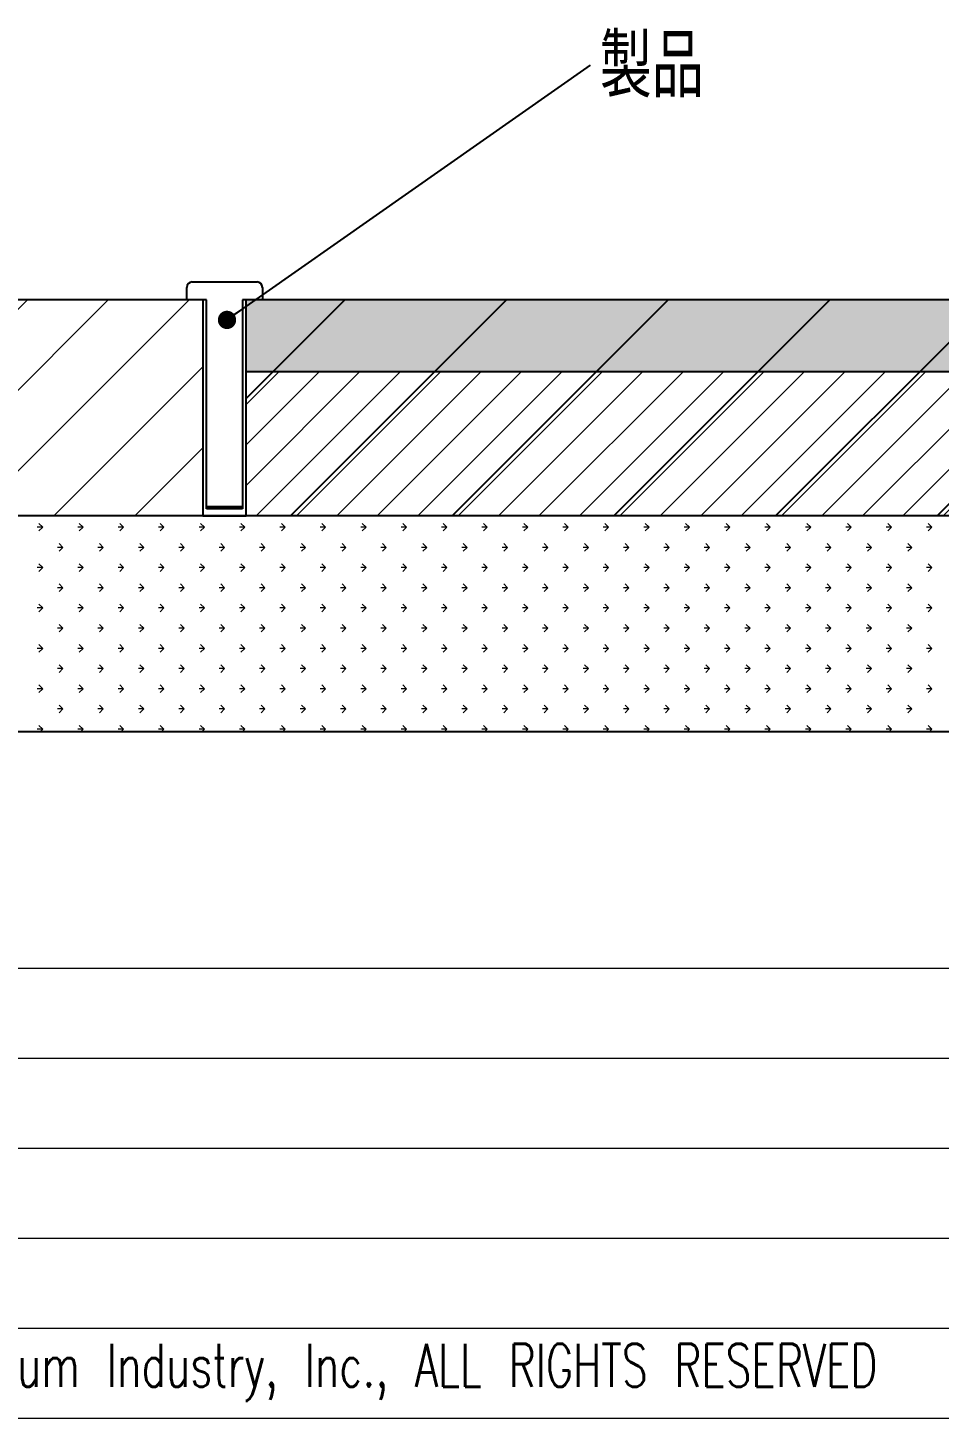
# Model space of a CAD drawing. Header units: millimetres. Extents: x 10 to 410, y 8 to 289.
# Drawn here: x 124.4 to 175, y 8 to 85.3 of the extents above; entities that cross this region are included whole.
import ezdxf

# ---------------------------------------------------------------- set-up
doc = ezdxf.new("R2010")
doc.units = ezdxf.units.MM
doc.layers.add('SLD-0', color=179, linetype='Continuous')
doc.layers.add('レイヤー_1', color=179, linetype='Continuous')
doc.styles.add('SLDTEXTSTYLE0', font='TXT', dxfattribs={"width": 0.75, "bigfont": 'bigfont'})
doc.styles.add('SLDTEXTSTYLE1', font='TXT', dxfattribs={"width": 0.7, "bigfont": 'bigfont'})
doc.styles.get("Standard").update_dxf_attribs({"font": 'txt', "bigfont": 'bigfont'})
doc.dimstyles.new('SLDDIMSTYLE7', dxfattribs={"dimtxt": 0.18, "dimasz": 1.016, "dimexe": 0, "dimexo": 0.0625, "dimgap": 0, "dimtad": 0, "dimtih": 1, "dimtoh": 1, "dimdec": 0, "dimrnd": 1e-09, "dimzin": 0, "dimdsep": 46, "dimtxsty": 'Standard', "dimblk1": 'DOT', "dimblk2": 'DOT', "dimsah": 1, "dimcen": 0.09, "dimadec": 0, "dimazin": 0, "dimtfac": 1.016, "dimtdec": 0, "dimtofl": 0, "dimtmove": 0, "dimatfit": 3, "dimldrblk": 'DOT', "dimfxl": 1, "dimfrac": 2, "dimtolj": 1, "dimtzin": 0, "dimarcsym": 0})

# ---------------------------------------------------------------- blocks, each defined once
blk = doc.blocks.new('SW_HATCH_3')
at = {"color": 0, "linetype": 'Continuous', "lineweight": 18}
for p, q in [((0, 0), (-0.447, -0.447)), ((4.49, 0), (-0.447, -4.937)), ((8.98, 0), (-0.447, -9.427)), ((22.451, 0), (10.451, -12)), ((26.941, 0), (14.941, -12)), ((17.961, 0), (15.379, -2.581)), ((31.431, 0), (19.431, -12)), ((35.921, 0), (23.921, -12)), ((40.411, 0), (28.411, -12)), ((44.901, 0), (32.901, -12)), ((49.391, 0), (37.391, -12)), ((53.882, 0), (41.882, -12)), ((58.372, 0), (46.372, -12)), ((62.862, 0), (50.862, -12)), ((67.352, 0), (55.352, -12)), ((71.842, 0), (59.842, -12)), ((76.332, 0), (64.332, -12)), ((80.822, 0), (68.822, -12)), ((85.312, 0), (73.312, -12)), ((89.803, 0), (77.803, -12)), ((94.293, 0), (82.293, -12)), ((98.783, 0), (86.783, -12)), ((12.94, -0.53), (1.47, -12)), ((14.652, -3.308), (5.961, -12)), ((99.553, -3.72), (91.273, -12)), ((99.553, -8.21), (95.763, -12))]:
    blk.add_line(p, q, dxfattribs=at)
blk = doc.blocks.new('SW_HATCH_4')
at = {"color": 0, "linetype": 'Continuous', "lineweight": 18}
for p, q in [((89.803, 11.225), (89.505, 11.225)), ((89.803, 11.225), (89.592, 11.436)), ((89.803, 11.225), (89.592, 11.015)), ((92.048, 11.225), (91.75, 11.225)), ((92.048, 11.225), (91.837, 11.436)), ((92.048, 11.225), (91.837, 11.015)), ((94.293, 11.225), (93.995, 11.225)), ((94.293, 11.225), (94.082, 11.436)), ((94.293, 11.225), (94.082, 11.015)), ((96.538, 11.225), (96.24, 11.225)), ((96.538, 11.225), (96.327, 11.436)), ((96.538, 11.225), (96.327, 11.015)), ((98.783, 11.225), (98.485, 11.225)), ((98.783, 11.225), (98.572, 11.436)), ((98.783, 11.225), (98.572, 11.015)), ((101.028, 11.225), (100.73, 11.225)), ((101.028, 11.225), (100.817, 11.436)), ((101.028, 11.225), (100.817, 11.015)), ((103.273, 11.225), (102.975, 11.225)), ((103.273, 11.225), (103.062, 11.436)), ((103.273, 11.225), (103.062, 11.015)), ((105.518, 11.225), (105.22, 11.225)), ((105.518, 11.225), (105.308, 11.436)), ((105.518, 11.225), (105.308, 11.015)), ((107.763, 11.225), (107.465, 11.225)), ((107.763, 11.225), (107.553, 11.436)), ((107.763, 11.225), (107.553, 11.015)), ((110.008, 11.225), (109.71, 11.225)), ((110.008, 11.225), (109.798, 11.436)), ((110.008, 11.225), (109.798, 11.015)), ((112.253, 11.225), (111.956, 11.225)), ((112.253, 11.225), (112.043, 11.436)), ((112.253, 11.225), (112.043, 11.015)), ((114.498, 11.225), (114.201, 11.225)), ((114.498, 11.225), (114.288, 11.436)), ((114.498, 11.225), (114.288, 11.015)), ((116.743, 11.225), (116.446, 11.225)), ((116.743, 11.225), (116.533, 11.436)), ((116.743, 11.225), (116.533, 11.015)), ((118.988, 11.225), (118.691, 11.225)), ((118.988, 11.225), (118.778, 11.436)), ((118.988, 11.225), (118.778, 11.015)), ((121.233, 11.225), (120.936, 11.225)), ((121.233, 11.225), (121.023, 11.436)), ((121.233, 11.225), (121.023, 11.015)), ((123.479, 11.225), (123.181, 11.225)), ((123.479, 11.225), (123.268, 11.436)), ((123.479, 11.225), (123.268, 11.015)), ((125.724, 11.225), (125.426, 11.225)), ((125.724, 11.225), (125.513, 11.436)), ((125.724, 11.225), (125.513, 11.015)), ((127.969, 11.225), (127.671, 11.225)), ((127.969, 11.225), (127.758, 11.436)), ((127.969, 11.225), (127.758, 11.015)), ((130.214, 11.225), (129.916, 11.225)), ((130.214, 11.225), (130.003, 11.436)), ((130.214, 11.225), (130.003, 11.015)), ((132.459, 11.225), (132.161, 11.225)), ((132.459, 11.225), (132.248, 11.436)), ((132.459, 11.225), (132.248, 11.015)), ((134.704, 11.225), (134.406, 11.225)), ((134.704, 11.225), (134.493, 11.436)), ((134.704, 11.225), (134.493, 11.015)), ((136.949, 11.225), (136.651, 11.225)), ((136.949, 11.225), (136.738, 11.436)), ((136.949, 11.225), (136.738, 11.015)), ((139.194, 11.225), (138.896, 11.225)), ((139.194, 11.225), (138.983, 11.436)), ((139.194, 11.225), (138.983, 11.015)), ((90.925, 10.103), (90.627, 10.103)), ((90.925, 10.103), (90.715, 10.313)), ((90.925, 10.103), (90.715, 9.892)), ((93.17, 10.103), (92.873, 10.103)), ((93.17, 10.103), (92.96, 10.313)), ((93.17, 10.103), (92.96, 9.892)), ((95.415, 10.103), (95.118, 10.103)), ((95.415, 10.103), (95.205, 10.313)), ((95.415, 10.103), (95.205, 9.892)), ((97.66, 10.103), (97.363, 10.103)), ((97.66, 10.103), (97.45, 10.313)), ((97.66, 10.103), (97.45, 9.892)), ((99.905, 10.103), (99.608, 10.103)), ((99.905, 10.103), (99.695, 10.313)), ((99.905, 10.103), (99.695, 9.892)), ((102.15, 10.103), (101.853, 10.103)), ((102.15, 10.103), (101.94, 10.313)), ((102.15, 10.103), (101.94, 9.892)), ((104.395, 10.103), (104.098, 10.103)), ((104.395, 10.103), (104.185, 10.313)), ((104.395, 10.103), (104.185, 9.892)), ((106.641, 10.103), (106.343, 10.103)), ((106.641, 10.103), (106.43, 10.313)), ((106.641, 10.103), (106.43, 9.892)), ((108.886, 10.103), (108.588, 10.103)), ((108.886, 10.103), (108.675, 10.313)), ((108.886, 10.103), (108.675, 9.892)), ((111.131, 10.103), (110.833, 10.103)), ((111.131, 10.103), (110.92, 10.313)), ((111.131, 10.103), (110.92, 9.892)), ((113.376, 10.103), (113.078, 10.103)), ((113.376, 10.103), (113.165, 10.313)), ((113.376, 10.103), (113.165, 9.892)), ((115.621, 10.103), (115.323, 10.103)), ((115.621, 10.103), (115.41, 10.313)), ((115.621, 10.103), (115.41, 9.892)), ((117.866, 10.103), (117.568, 10.103)), ((117.866, 10.103), (117.655, 10.313)), ((117.866, 10.103), (117.655, 9.892)), ((120.111, 10.103), (119.813, 10.103)), ((120.111, 10.103), (119.9, 10.313)), ((120.111, 10.103), (119.9, 9.892)), ((122.356, 10.103), (122.058, 10.103)), ((122.356, 10.103), (122.146, 10.313)), ((122.356, 10.103), (122.146, 9.892)), ((124.601, 10.103), (124.303, 10.103)), ((124.601, 10.103), (124.391, 10.313)), ((124.601, 10.103), (124.391, 9.892)), ((126.846, 10.103), (126.548, 10.103)), ((126.846, 10.103), (126.636, 10.313)), ((126.846, 10.103), (126.636, 9.892)), ((129.091, 10.103), (128.794, 10.103)), ((129.091, 10.103), (128.881, 10.313)), ((129.091, 10.103), (128.881, 9.892)), ((131.336, 10.103), (131.039, 10.103)), ((131.336, 10.103), (131.126, 10.313)), ((131.336, 10.103), (131.126, 9.892)), ((133.581, 10.103), (133.284, 10.103)), ((133.581, 10.103), (133.371, 10.313)), ((133.581, 10.103), (133.371, 9.892)), ((135.826, 10.103), (135.529, 10.103)), ((135.826, 10.103), (135.616, 10.313)), ((135.826, 10.103), (135.616, 9.892)), ((138.071, 10.103), (137.774, 10.103)), ((138.071, 10.103), (137.861, 10.313)), ((138.071, 10.103), (137.861, 9.892)), ((89.803, 8.98), (89.505, 8.98)), ((89.803, 8.98), (89.592, 9.191)), ((89.803, 8.98), (89.592, 8.77)), ((92.048, 8.98), (91.75, 8.98)), ((92.048, 8.98), (91.837, 9.191)), ((92.048, 8.98), (91.837, 8.77)), ((94.293, 8.98), (93.995, 8.98)), ((94.293, 8.98), (94.082, 9.191)), ((94.293, 8.98), (94.082, 8.77)), ((96.538, 8.98), (96.24, 8.98)), ((96.538, 8.98), (96.327, 9.191)), ((96.538, 8.98), (96.327, 8.77)), ((98.783, 8.98), (98.485, 8.98)), ((98.783, 8.98), (98.572, 9.191)), ((98.783, 8.98), (98.572, 8.77)), ((101.028, 8.98), (100.73, 8.98)), ((101.028, 8.98), (100.817, 9.191)), ((101.028, 8.98), (100.817, 8.77)), ((103.273, 8.98), (102.975, 8.98)), ((103.273, 8.98), (103.062, 9.191)), ((103.273, 8.98), (103.062, 8.77)), ((105.518, 8.98), (105.22, 8.98)), ((105.518, 8.98), (105.308, 9.191)), ((105.518, 8.98), (105.308, 8.77)), ((107.763, 8.98), (107.465, 8.98)), ((107.763, 8.98), (107.553, 9.191)), ((107.763, 8.98), (107.553, 8.77)), ((110.008, 8.98), (109.71, 8.98)), ((110.008, 8.98), (109.798, 9.191)), ((110.008, 8.98), (109.798, 8.77)), ((112.253, 8.98), (111.956, 8.98)), ((112.253, 8.98), (112.043, 9.191)), ((112.253, 8.98), (112.043, 8.77)), ((114.498, 8.98), (114.201, 8.98)), ((114.498, 8.98), (114.288, 9.191)), ((114.498, 8.98), (114.288, 8.77)), ((116.743, 8.98), (116.446, 8.98)), ((116.743, 8.98), (116.533, 9.191)), ((116.743, 8.98), (116.533, 8.77)), ((118.988, 8.98), (118.691, 8.98)), ((118.988, 8.98), (118.778, 9.191)), ((118.988, 8.98), (118.778, 8.77)), ((121.233, 8.98), (120.936, 8.98)), ((121.233, 8.98), (121.023, 9.191)), ((121.233, 8.98), (121.023, 8.77)), ((123.479, 8.98), (123.181, 8.98)), ((123.479, 8.98), (123.268, 9.191)), ((123.479, 8.98), (123.268, 8.77)), ((125.724, 8.98), (125.426, 8.98)), ((125.724, 8.98), (125.513, 9.191)), ((125.724, 8.98), (125.513, 8.77)), ((127.969, 8.98), (127.671, 8.98)), ((127.969, 8.98), (127.758, 9.191)), ((127.969, 8.98), (127.758, 8.77)), ((130.214, 8.98), (129.916, 8.98)), ((130.214, 8.98), (130.003, 9.191)), ((130.214, 8.98), (130.003, 8.77)), ((132.459, 8.98), (132.161, 8.98)), ((132.459, 8.98), (132.248, 9.191)), ((132.459, 8.98), (132.248, 8.77)), ((134.704, 8.98), (134.406, 8.98)), ((134.704, 8.98), (134.493, 9.191)), ((134.704, 8.98), (134.493, 8.77)), ((136.949, 8.98), (136.651, 8.98)), ((136.949, 8.98), (136.738, 9.191)), ((136.949, 8.98), (136.738, 8.77)), ((139.194, 8.98), (138.896, 8.98)), ((139.194, 8.98), (138.983, 9.191)), ((139.194, 8.98), (138.983, 8.77)), ((90.925, 7.858), (90.627, 7.858)), ((90.925, 7.858), (90.715, 8.068)), ((90.925, 7.858), (90.715, 7.647)), ((93.17, 7.858), (92.873, 7.858)), ((93.17, 7.858), (92.96, 8.068)), ((93.17, 7.858), (92.96, 7.647)), ((95.415, 7.858), (95.118, 7.858)), ((95.415, 7.858), (95.205, 8.068)), ((95.415, 7.858), (95.205, 7.647)), ((97.66, 7.858), (97.363, 7.858)), ((97.66, 7.858), (97.45, 8.068)), ((97.66, 7.858), (97.45, 7.647)), ((99.905, 7.858), (99.608, 7.858)), ((99.905, 7.858), (99.695, 8.068)), ((99.905, 7.858), (99.695, 7.647)), ((102.15, 7.858), (101.853, 7.858)), ((102.15, 7.858), (101.94, 8.068)), ((102.15, 7.858), (101.94, 7.647)), ((104.395, 7.858), (104.098, 7.858)), ((104.395, 7.858), (104.185, 8.068)), ((104.395, 7.858), (104.185, 7.647)), ((106.641, 7.858), (106.343, 7.858)), ((106.641, 7.858), (106.43, 8.068)), ((106.641, 7.858), (106.43, 7.647)), ((108.886, 7.858), (108.588, 7.858)), ((108.886, 7.858), (108.675, 8.068)), ((108.886, 7.858), (108.675, 7.647)), ((111.131, 7.858), (110.833, 7.858)), ((111.131, 7.858), (110.92, 8.068)), ((111.131, 7.858), (110.92, 7.647)), ((113.376, 7.858), (113.078, 7.858)), ((113.376, 7.858), (113.165, 8.068)), ((113.376, 7.858), (113.165, 7.647)), ((115.621, 7.858), (115.323, 7.858)), ((115.621, 7.858), (115.41, 8.068)), ((115.621, 7.858), (115.41, 7.647)), ((117.866, 7.858), (117.568, 7.858)), ((117.866, 7.858), (117.655, 8.068)), ((117.866, 7.858), (117.655, 7.647)), ((120.111, 7.858), (119.813, 7.858)), ((120.111, 7.858), (119.9, 8.068)), ((120.111, 7.858), (119.9, 7.647)), ((122.356, 7.858), (122.058, 7.858)), ((122.356, 7.858), (122.146, 8.068)), ((122.356, 7.858), (122.146, 7.647)), ((124.601, 7.858), (124.303, 7.858)), ((124.601, 7.858), (124.391, 8.068)), ((124.601, 7.858), (124.391, 7.647)), ((126.846, 7.858), (126.548, 7.858)), ((126.846, 7.858), (126.636, 8.068)), ((126.846, 7.858), (126.636, 7.647)), ((129.091, 7.858), (128.794, 7.858)), ((129.091, 7.858), (128.881, 8.068)), ((129.091, 7.858), (128.881, 7.647)), ((131.336, 7.858), (131.039, 7.858)), ((131.336, 7.858), (131.126, 8.068)), ((131.336, 7.858), (131.126, 7.647)), ((133.581, 7.858), (133.284, 7.858)), ((133.581, 7.858), (133.371, 8.068)), ((133.581, 7.858), (133.371, 7.647)), ((135.826, 7.858), (135.529, 7.858)), ((135.826, 7.858), (135.616, 8.068)), ((135.826, 7.858), (135.616, 7.647)), ((138.071, 7.858), (137.774, 7.858)), ((138.071, 7.858), (137.861, 8.068)), ((138.071, 7.858), (137.861, 7.647)), ((89.803, 6.735), (89.505, 6.735)), ((89.803, 6.735), (89.592, 6.946)), ((89.803, 6.735), (89.592, 6.525)), ((92.048, 6.735), (91.75, 6.735)), ((92.048, 6.735), (91.837, 6.946)), ((92.048, 6.735), (91.837, 6.525)), ((94.293, 6.735), (93.995, 6.735)), ((94.293, 6.735), (94.082, 6.946)), ((94.293, 6.735), (94.082, 6.525)), ((96.538, 6.735), (96.24, 6.735)), ((96.538, 6.735), (96.327, 6.946)), ((96.538, 6.735), (96.327, 6.525)), ((98.783, 6.735), (98.485, 6.735)), ((98.783, 6.735), (98.572, 6.946)), ((98.783, 6.735), (98.572, 6.525)), ((101.028, 6.735), (100.73, 6.735)), ((101.028, 6.735), (100.817, 6.946)), ((101.028, 6.735), (100.817, 6.525)), ((103.273, 6.735), (102.975, 6.735)), ((103.273, 6.735), (103.062, 6.946)), ((103.273, 6.735), (103.062, 6.525)), ((105.518, 6.735), (105.22, 6.735)), ((105.518, 6.735), (105.308, 6.946)), ((105.518, 6.735), (105.308, 6.525)), ((107.763, 6.735), (107.465, 6.735)), ((107.763, 6.735), (107.553, 6.946)), ((107.763, 6.735), (107.553, 6.525)), ((110.008, 6.735), (109.71, 6.735)), ((110.008, 6.735), (109.798, 6.946)), ((110.008, 6.735), (109.798, 6.525)), ((112.253, 6.735), (111.956, 6.735)), ((112.253, 6.735), (112.043, 6.946)), ((112.253, 6.735), (112.043, 6.525)), ((114.498, 6.735), (114.201, 6.735)), ((114.498, 6.735), (114.288, 6.946)), ((114.498, 6.735), (114.288, 6.525)), ((116.743, 6.735), (116.446, 6.735)), ((116.743, 6.735), (116.533, 6.946)), ((116.743, 6.735), (116.533, 6.525)), ((118.988, 6.735), (118.691, 6.735)), ((118.988, 6.735), (118.778, 6.946)), ((118.988, 6.735), (118.778, 6.525)), ((121.233, 6.735), (120.936, 6.735)), ((121.233, 6.735), (121.023, 6.946)), ((121.233, 6.735), (121.023, 6.525)), ((123.479, 6.735), (123.181, 6.735)), ((123.479, 6.735), (123.268, 6.946)), ((123.479, 6.735), (123.268, 6.525)), ((125.724, 6.735), (125.426, 6.735)), ((125.724, 6.735), (125.513, 6.946)), ((125.724, 6.735), (125.513, 6.525)), ((127.969, 6.735), (127.671, 6.735)), ((127.969, 6.735), (127.758, 6.946)), ((127.969, 6.735), (127.758, 6.525)), ((130.214, 6.735), (129.916, 6.735)), ((130.214, 6.735), (130.003, 6.946)), ((130.214, 6.735), (130.003, 6.525)), ((132.459, 6.735), (132.161, 6.735)), ((132.459, 6.735), (132.248, 6.946)), ((132.459, 6.735), (132.248, 6.525)), ((134.704, 6.735), (134.406, 6.735)), ((134.704, 6.735), (134.493, 6.946)), ((134.704, 6.735), (134.493, 6.525)), ((136.949, 6.735), (136.651, 6.735)), ((136.949, 6.735), (136.738, 6.946)), ((136.949, 6.735), (136.738, 6.525)), ((139.194, 6.735), (138.896, 6.735)), ((139.194, 6.735), (138.983, 6.946)), ((139.194, 6.735), (138.983, 6.525)), ((90.925, 5.613), (90.627, 5.613)), ((90.925, 5.613), (90.715, 5.823)), ((90.925, 5.613), (90.715, 5.402)), ((93.17, 5.613), (92.873, 5.613)), ((93.17, 5.613), (92.96, 5.823)), ((93.17, 5.613), (92.96, 5.402)), ((95.415, 5.613), (95.118, 5.613)), ((95.415, 5.613), (95.205, 5.823)), ((95.415, 5.613), (95.205, 5.402)), ((97.66, 5.613), (97.363, 5.613)), ((97.66, 5.613), (97.45, 5.823)), ((97.66, 5.613), (97.45, 5.402)), ((99.905, 5.613), (99.608, 5.613)), ((99.905, 5.613), (99.695, 5.823)), ((99.905, 5.613), (99.695, 5.402)), ((102.15, 5.613), (101.853, 5.613)), ((102.15, 5.613), (101.94, 5.823)), ((102.15, 5.613), (101.94, 5.402)), ((104.395, 5.613), (104.098, 5.613)), ((104.395, 5.613), (104.185, 5.823)), ((104.395, 5.613), (104.185, 5.402)), ((106.641, 5.613), (106.343, 5.613)), ((106.641, 5.613), (106.43, 5.823)), ((106.641, 5.613), (106.43, 5.402)), ((108.886, 5.613), (108.588, 5.613)), ((108.886, 5.613), (108.675, 5.823)), ((108.886, 5.613), (108.675, 5.402)), ((111.131, 5.613), (110.833, 5.613)), ((111.131, 5.613), (110.92, 5.823)), ((111.131, 5.613), (110.92, 5.402)), ((113.376, 5.613), (113.078, 5.613)), ((113.376, 5.613), (113.165, 5.823)), ((113.376, 5.613), (113.165, 5.402)), ((115.621, 5.613), (115.323, 5.613)), ((115.621, 5.613), (115.41, 5.823)), ((115.621, 5.613), (115.41, 5.402)), ((117.866, 5.613), (117.568, 5.613)), ((117.866, 5.613), (117.655, 5.823)), ((117.866, 5.613), (117.655, 5.402)), ((120.111, 5.613), (119.813, 5.613)), ((120.111, 5.613), (119.9, 5.823)), ((120.111, 5.613), (119.9, 5.402)), ((122.356, 5.613), (122.058, 5.613)), ((122.356, 5.613), (122.146, 5.823)), ((122.356, 5.613), (122.146, 5.402)), ((124.601, 5.613), (124.303, 5.613)), ((124.601, 5.613), (124.391, 5.823)), ((124.601, 5.613), (124.391, 5.402)), ((126.846, 5.613), (126.548, 5.613)), ((126.846, 5.613), (126.636, 5.823)), ((126.846, 5.613), (126.636, 5.402)), ((129.091, 5.613), (128.794, 5.613)), ((129.091, 5.613), (128.881, 5.823)), ((129.091, 5.613), (128.881, 5.402)), ((131.336, 5.613), (131.039, 5.613)), ((131.336, 5.613), (131.126, 5.823)), ((131.336, 5.613), (131.126, 5.402)), ((133.581, 5.613), (133.284, 5.613)), ((133.581, 5.613), (133.371, 5.823)), ((133.581, 5.613), (133.371, 5.402)), ((135.826, 5.613), (135.529, 5.613)), ((135.826, 5.613), (135.616, 5.823)), ((135.826, 5.613), (135.616, 5.402)), ((138.071, 5.613), (137.774, 5.613)), ((138.071, 5.613), (137.861, 5.823)), ((138.071, 5.613), (137.861, 5.402)), ((89.803, 4.49), (89.592, 4.701)), ((92.048, 4.49), (91.837, 4.701)), ((94.293, 4.49), (94.082, 4.701)), ((96.538, 4.49), (96.327, 4.701)), ((98.783, 4.49), (98.572, 4.701)), ((101.028, 4.49), (100.817, 4.701)), ((103.273, 4.49), (103.062, 4.701)), ((105.518, 4.49), (105.308, 4.701)), ((107.763, 4.49), (107.553, 4.701)), ((110.008, 4.49), (109.798, 4.701)), ((112.253, 4.49), (112.043, 4.701)), ((114.498, 4.49), (114.288, 4.701)), ((116.743, 4.49), (116.533, 4.701)), ((118.988, 4.49), (118.778, 4.701)), ((121.233, 4.49), (121.023, 4.701)), ((123.479, 4.49), (123.268, 4.701)), ((125.724, 4.49), (125.513, 4.701)), ((127.969, 4.49), (127.758, 4.701)), ((130.214, 4.49), (130.003, 4.701)), ((132.459, 4.49), (132.248, 4.701)), ((134.704, 4.49), (134.493, 4.701)), ((136.949, 4.49), (136.738, 4.701)), ((139.194, 4.49), (138.983, 4.701)), ((89.803, 4.49), (89.505, 4.49)), ((89.803, 4.49), (89.592, 4.28)), ((92.048, 4.49), (91.75, 4.49)), ((92.048, 4.49), (91.837, 4.28)), ((94.293, 4.49), (93.995, 4.49)), ((94.293, 4.49), (94.082, 4.28)), ((96.538, 4.49), (96.24, 4.49)), ((96.538, 4.49), (96.327, 4.28)), ((98.783, 4.49), (98.485, 4.49)), ((98.783, 4.49), (98.572, 4.28)), ((101.028, 4.49), (100.73, 4.49)), ((101.028, 4.49), (100.817, 4.28)), ((103.273, 4.49), (102.975, 4.49)), ((103.273, 4.49), (103.062, 4.28)), ((105.518, 4.49), (105.22, 4.49)), ((105.518, 4.49), (105.308, 4.28)), ((107.763, 4.49), (107.465, 4.49)), ((107.763, 4.49), (107.553, 4.28)), ((110.008, 4.49), (109.71, 4.49)), ((110.008, 4.49), (109.798, 4.28)), ((112.253, 4.49), (111.956, 4.49)), ((112.253, 4.49), (112.043, 4.28)), ((114.498, 4.49), (114.201, 4.49)), ((114.498, 4.49), (114.288, 4.28)), ((116.743, 4.49), (116.446, 4.49)), ((116.743, 4.49), (116.533, 4.28)), ((118.988, 4.49), (118.691, 4.49)), ((118.988, 4.49), (118.778, 4.28)), ((121.233, 4.49), (120.936, 4.49)), ((121.233, 4.49), (121.023, 4.28)), ((123.479, 4.49), (123.181, 4.49)), ((123.479, 4.49), (123.268, 4.28)), ((125.724, 4.49), (125.426, 4.49)), ((125.724, 4.49), (125.513, 4.28)), ((127.969, 4.49), (127.671, 4.49)), ((127.969, 4.49), (127.758, 4.28)), ((130.214, 4.49), (129.916, 4.49)), ((130.214, 4.49), (130.003, 4.28)), ((132.459, 4.49), (132.161, 4.49)), ((132.459, 4.49), (132.248, 4.28)), ((134.704, 4.49), (134.406, 4.49)), ((134.704, 4.49), (134.493, 4.28)), ((136.949, 4.49), (136.651, 4.49)), ((136.949, 4.49), (136.738, 4.28)), ((139.194, 4.49), (138.896, 4.49)), ((139.194, 4.49), (138.983, 4.28)), ((90.925, 3.368), (90.627, 3.368)), ((90.925, 3.368), (90.715, 3.578)), ((90.925, 3.368), (90.715, 3.157)), ((93.17, 3.368), (92.873, 3.368)), ((93.17, 3.368), (92.96, 3.578)), ((93.17, 3.368), (92.96, 3.157)), ((95.415, 3.368), (95.118, 3.368)), ((95.415, 3.368), (95.205, 3.578)), ((95.415, 3.368), (95.205, 3.157)), ((97.66, 3.368), (97.363, 3.368)), ((97.66, 3.368), (97.45, 3.578)), ((97.66, 3.368), (97.45, 3.157)), ((99.905, 3.368), (99.608, 3.368)), ((99.905, 3.368), (99.695, 3.578)), ((99.905, 3.368), (99.695, 3.157)), ((102.15, 3.368), (101.853, 3.368)), ((102.15, 3.368), (101.94, 3.578)), ((102.15, 3.368), (101.94, 3.157)), ((104.395, 3.368), (104.098, 3.368)), ((104.395, 3.368), (104.185, 3.578)), ((104.395, 3.368), (104.185, 3.157)), ((106.641, 3.368), (106.343, 3.368)), ((106.641, 3.368), (106.43, 3.578)), ((106.641, 3.368), (106.43, 3.157)), ((108.886, 3.368), (108.588, 3.368)), ((108.886, 3.368), (108.675, 3.578)), ((108.886, 3.368), (108.675, 3.157)), ((111.131, 3.368), (110.833, 3.368)), ((111.131, 3.368), (110.92, 3.578)), ((111.131, 3.368), (110.92, 3.157)), ((113.376, 3.368), (113.078, 3.368)), ((113.376, 3.368), (113.165, 3.578)), ((113.376, 3.368), (113.165, 3.157)), ((115.621, 3.368), (115.323, 3.368)), ((115.621, 3.368), (115.41, 3.578)), ((115.621, 3.368), (115.41, 3.157)), ((117.866, 3.368), (117.568, 3.368)), ((117.866, 3.368), (117.655, 3.578)), ((117.866, 3.368), (117.655, 3.157)), ((120.111, 3.368), (119.813, 3.368)), ((120.111, 3.368), (119.9, 3.578)), ((120.111, 3.368), (119.9, 3.157)), ((122.356, 3.368), (122.058, 3.368)), ((122.356, 3.368), (122.146, 3.578)), ((122.356, 3.368), (122.146, 3.157)), ((124.601, 3.368), (124.303, 3.368)), ((124.601, 3.368), (124.391, 3.578)), ((124.601, 3.368), (124.391, 3.157)), ((126.846, 3.368), (126.548, 3.368)), ((126.846, 3.368), (126.636, 3.578)), ((126.846, 3.368), (126.636, 3.157)), ((129.091, 3.368), (128.794, 3.368)), ((129.091, 3.368), (128.881, 3.578)), ((129.091, 3.368), (128.881, 3.157)), ((131.336, 3.368), (131.039, 3.368)), ((131.336, 3.368), (131.126, 3.578)), ((131.336, 3.368), (131.126, 3.157)), ((133.581, 3.368), (133.284, 3.368)), ((133.581, 3.368), (133.371, 3.578)), ((133.581, 3.368), (133.371, 3.157)), ((135.826, 3.368), (135.529, 3.368)), ((135.826, 3.368), (135.616, 3.578)), ((135.826, 3.368), (135.616, 3.157)), ((138.071, 3.368), (137.774, 3.368)), ((138.071, 3.368), (137.861, 3.578)), ((138.071, 3.368), (137.861, 3.157)), ((89.803, 2.245), (89.592, 2.456)), ((92.048, 2.245), (91.837, 2.456)), ((94.293, 2.245), (94.082, 2.456)), ((96.538, 2.245), (96.327, 2.456)), ((98.783, 2.245), (98.572, 2.456)), ((101.028, 2.245), (100.817, 2.456)), ((103.273, 2.245), (103.062, 2.456)), ((105.518, 2.245), (105.308, 2.456)), ((107.763, 2.245), (107.553, 2.456)), ((110.008, 2.245), (109.798, 2.456)), ((112.253, 2.245), (112.043, 2.456)), ((114.498, 2.245), (114.288, 2.456)), ((116.743, 2.245), (116.533, 2.456)), ((118.988, 2.245), (118.778, 2.456)), ((121.233, 2.245), (121.023, 2.456)), ((123.479, 2.245), (123.268, 2.456)), ((125.724, 2.245), (125.513, 2.456)), ((127.969, 2.245), (127.758, 2.456)), ((130.214, 2.245), (130.003, 2.456)), ((132.459, 2.245), (132.248, 2.456)), ((134.704, 2.245), (134.493, 2.456)), ((136.949, 2.245), (136.738, 2.456)), ((139.194, 2.245), (138.983, 2.456)), ((89.803, 2.245), (89.505, 2.245)), ((89.803, 2.245), (89.592, 2.035)), ((92.048, 2.245), (91.75, 2.245)), ((92.048, 2.245), (91.837, 2.035)), ((94.293, 2.245), (93.995, 2.245)), ((94.293, 2.245), (94.082, 2.035)), ((96.538, 2.245), (96.24, 2.245)), ((96.538, 2.245), (96.327, 2.035)), ((98.783, 2.245), (98.485, 2.245)), ((98.783, 2.245), (98.572, 2.035)), ((101.028, 2.245), (100.73, 2.245)), ((101.028, 2.245), (100.817, 2.035)), ((103.273, 2.245), (102.975, 2.245)), ((103.273, 2.245), (103.062, 2.035)), ((105.518, 2.245), (105.22, 2.245)), ((105.518, 2.245), (105.308, 2.035)), ((107.763, 2.245), (107.465, 2.245)), ((107.763, 2.245), (107.553, 2.035)), ((110.008, 2.245), (109.71, 2.245)), ((110.008, 2.245), (109.798, 2.035)), ((112.253, 2.245), (111.956, 2.245)), ((112.253, 2.245), (112.043, 2.035)), ((114.498, 2.245), (114.201, 2.245)), ((114.498, 2.245), (114.288, 2.035)), ((116.743, 2.245), (116.446, 2.245)), ((116.743, 2.245), (116.533, 2.035)), ((118.988, 2.245), (118.691, 2.245)), ((118.988, 2.245), (118.778, 2.035)), ((121.233, 2.245), (120.936, 2.245)), ((121.233, 2.245), (121.023, 2.035)), ((123.479, 2.245), (123.181, 2.245)), ((123.479, 2.245), (123.268, 2.035)), ((125.724, 2.245), (125.426, 2.245)), ((125.724, 2.245), (125.513, 2.035)), ((127.969, 2.245), (127.671, 2.245)), ((127.969, 2.245), (127.758, 2.035)), ((130.214, 2.245), (129.916, 2.245)), ((130.214, 2.245), (130.003, 2.035)), ((132.459, 2.245), (132.161, 2.245)), ((132.459, 2.245), (132.248, 2.035)), ((134.704, 2.245), (134.406, 2.245)), ((134.704, 2.245), (134.493, 2.035)), ((136.949, 2.245), (136.651, 2.245)), ((136.949, 2.245), (136.738, 2.035)), ((139.194, 2.245), (138.896, 2.245)), ((139.194, 2.245), (138.983, 2.035)), ((90.925, 1.123), (90.627, 1.123)), ((90.925, 1.123), (90.715, 1.333)), ((90.925, 1.123), (90.715, 0.912)), ((93.17, 1.123), (92.873, 1.123)), ((93.17, 1.123), (92.96, 1.333)), ((93.17, 1.123), (92.96, 0.912)), ((95.415, 1.123), (95.118, 1.123)), ((95.415, 1.123), (95.205, 1.333)), ((95.415, 1.123), (95.205, 0.912)), ((97.66, 1.123), (97.363, 1.123)), ((97.66, 1.123), (97.45, 1.333)), ((97.66, 1.123), (97.45, 0.912)), ((99.905, 1.123), (99.608, 1.123)), ((99.905, 1.123), (99.695, 1.333)), ((99.905, 1.123), (99.695, 0.912)), ((102.15, 1.123), (101.853, 1.123)), ((102.15, 1.123), (101.94, 1.333)), ((102.15, 1.123), (101.94, 0.912)), ((104.395, 1.123), (104.098, 1.123)), ((104.395, 1.123), (104.185, 1.333)), ((104.395, 1.123), (104.185, 0.912)), ((106.641, 1.123), (106.343, 1.123)), ((106.641, 1.123), (106.43, 1.333)), ((106.641, 1.123), (106.43, 0.912)), ((108.886, 1.123), (108.588, 1.123)), ((108.886, 1.123), (108.675, 1.333)), ((108.886, 1.123), (108.675, 0.912)), ((111.131, 1.123), (110.833, 1.123)), ((111.131, 1.123), (110.92, 1.333)), ((111.131, 1.123), (110.92, 0.912)), ((113.376, 1.123), (113.078, 1.123)), ((113.376, 1.123), (113.165, 1.333)), ((113.376, 1.123), (113.165, 0.912)), ((115.621, 1.123), (115.323, 1.123)), ((115.621, 1.123), (115.41, 1.333)), ((115.621, 1.123), (115.41, 0.912)), ((117.866, 1.123), (117.568, 1.123)), ((117.866, 1.123), (117.655, 1.333)), ((117.866, 1.123), (117.655, 0.912)), ((120.111, 1.123), (119.813, 1.123)), ((120.111, 1.123), (119.9, 1.333)), ((120.111, 1.123), (119.9, 0.912)), ((122.356, 1.123), (122.058, 1.123)), ((122.356, 1.123), (122.146, 1.333)), ((122.356, 1.123), (122.146, 0.912)), ((124.601, 1.123), (124.303, 1.123)), ((124.601, 1.123), (124.391, 1.333)), ((124.601, 1.123), (124.391, 0.912)), ((126.846, 1.123), (126.548, 1.123)), ((126.846, 1.123), (126.636, 1.333)), ((126.846, 1.123), (126.636, 0.912)), ((129.091, 1.123), (128.794, 1.123)), ((129.091, 1.123), (128.881, 1.333)), ((129.091, 1.123), (128.881, 0.912)), ((131.336, 1.123), (131.039, 1.123)), ((131.336, 1.123), (131.126, 1.333)), ((131.336, 1.123), (131.126, 0.912)), ((133.581, 1.123), (133.284, 1.123)), ((133.581, 1.123), (133.371, 1.333)), ((133.581, 1.123), (133.371, 0.912)), ((135.826, 1.123), (135.529, 1.123)), ((135.826, 1.123), (135.616, 1.333)), ((135.826, 1.123), (135.616, 0.912)), ((138.071, 1.123), (137.774, 1.123)), ((138.071, 1.123), (137.861, 1.333)), ((138.071, 1.123), (137.861, 0.912)), ((89.803, 0), (89.505, 0)), ((89.803, 0), (89.592, 0.21)), ((92.048, 0), (91.75, 0)), ((92.048, 0), (91.837, 0.21)), ((94.293, 0), (93.995, 0)), ((94.293, 0), (94.082, 0.21)), ((96.538, 0), (96.24, 0)), ((96.538, 0), (96.327, 0.21)), ((98.783, 0), (98.485, 0)), ((98.783, 0), (98.572, 0.21)), ((101.028, 0), (100.73, 0)), ((101.028, 0), (100.817, 0.21)), ((103.273, 0), (102.975, 0)), ((103.273, 0), (103.062, 0.21)), ((105.518, 0), (105.22, 0)), ((105.518, 0), (105.308, 0.21)), ((107.763, 0), (107.465, 0)), ((107.763, 0), (107.553, 0.21)), ((110.008, 0), (109.71, 0)), ((110.008, 0), (109.798, 0.21)), ((112.253, 0), (111.956, 0)), ((112.253, 0), (112.043, 0.21)), ((114.498, 0), (114.201, 0)), ((114.498, 0), (114.288, 0.21)), ((116.743, 0), (116.446, 0)), ((116.743, 0), (116.533, 0.21)), ((118.988, 0), (118.691, 0)), ((118.988, 0), (118.778, 0.21)), ((121.233, 0), (120.936, 0)), ((121.233, 0), (121.023, 0.21)), ((123.479, 0), (123.181, 0)), ((123.479, 0), (123.268, 0.21)), ((125.724, 0), (125.426, 0)), ((125.724, 0), (125.513, 0.21)), ((127.969, 0), (127.671, 0)), ((127.969, 0), (127.758, 0.21)), ((130.214, 0), (129.916, 0)), ((130.214, 0), (130.003, 0.21)), ((132.459, 0), (132.161, 0)), ((132.459, 0), (132.248, 0.21)), ((134.704, 0), (134.406, 0)), ((134.704, 0), (134.493, 0.21)), ((136.949, 0), (136.651, 0)), ((136.949, 0), (136.738, 0.21)), ((139.194, 0), (138.896, 0)), ((139.194, 0), (138.983, 0.21)), ((89.803, 0), (89.65, -0.152)), ((92.048, 0), (91.895, -0.152)), ((94.293, 0), (94.141, -0.152)), ((96.538, 0), (96.386, -0.152)), ((98.783, 0), (98.631, -0.152)), ((101.028, 0), (100.876, -0.152)), ((103.273, 0), (103.121, -0.152)), ((105.518, 0), (105.366, -0.152)), ((107.763, 0), (107.611, -0.152)), ((110.008, 0), (109.856, -0.152)), ((112.253, 0), (112.101, -0.152)), ((114.498, 0), (114.346, -0.152)), ((116.743, 0), (116.591, -0.152)), ((118.988, 0), (118.836, -0.152)), ((121.233, 0), (121.081, -0.152)), ((123.479, 0), (123.326, -0.152)), ((125.724, 0), (125.571, -0.152)), ((127.969, 0), (127.817, -0.152)), ((130.214, 0), (130.062, -0.152)), ((132.459, 0), (132.307, -0.152)), ((134.704, 0), (134.552, -0.152)), ((136.949, 0), (136.797, -0.152)), ((139.194, 0), (139.042, -0.152))]:
    blk.add_line(p, q, dxfattribs=at)
blk = doc.blocks.new('SW_HATCH_5')
at = {"color": 0, "linetype": 'Continuous', "lineweight": 18}
for p, q in [((0, 0), (-1.81, -1.81)), ((2.245, 0), (-1.81, -4.055)), ((4.49, 0), (-1.81, -6.3)), ((6.735, 0), (-1.265, -8)), ((8.98, 0), (0.98, -8)), ((11.225, 0), (3.225, -8)), ((13.47, 0), (5.47, -8)), ((15.715, 0), (7.715, -8)), ((17.961, 0), (9.961, -8)), ((20.206, 0), (12.206, -8)), ((22.451, 0), (14.451, -8)), ((24.696, 0), (16.696, -8)), ((26.941, 0), (18.941, -8)), ((29.186, 0), (21.186, -8)), ((31.431, 0), (23.431, -8)), ((33.676, 0), (25.676, -8)), ((35.921, 0), (27.921, -8)), ((38.166, 0), (30.166, -8)), ((40.411, 0), (32.411, -8)), ((42.656, 0), (38.301, -4.356)), ((44.901, 0), (39.225, -5.676)), ((47.146, 0), (40.15, -6.997)), ((49.391, 0), (41.391, -8)), ((51.636, 0), (43.636, -8)), ((53.882, 0), (45.882, -8)), ((56.127, 0), (48.127, -8)), ((58.372, 0), (50.372, -8)), ((60.617, 0), (52.617, -8)), ((62.862, 0), (54.862, -8)), ((65.107, 0), (57.107, -8)), ((67.352, 0), (59.352, -8)), ((69.597, 0), (61.597, -8)), ((71.842, 0), (63.842, -8)), ((74.087, 0), (66.087, -8)), ((76.332, 0), (68.332, -8)), ((78.577, 0), (70.577, -8)), ((80.822, 0), (72.822, -8)), ((83.067, 0), (75.067, -8)), ((85.312, 0), (77.312, -8)), ((87.557, 0), (79.557, -8)), ((89.803, 0), (81.803, -8)), ((92.048, 0), (84.048, -8)), ((94.293, 0), (86.293, -8)), ((96.538, 0), (88.538, -8)), ((98.19, -0.593), (90.783, -8)), ((98.19, -2.838), (93.028, -8)), ((37.583, -5.074), (34.656, -8)), ((98.19, -5.083), (95.273, -8)), ((38.507, -6.394), (36.901, -8)), ((39.432, -7.715), (39.146, -8)), ((98.19, -7.328), (97.518, -8))]:
    blk.add_line(p, q, dxfattribs=at)
blk = doc.blocks.new('SW_NOTE_0_5')
at = {"layer": 'SLD-0', "color": 0, "insert": (0.51, 1.715), "char_height": 3.5, "attachment_point": 1, "style": 'SLDTEXTSTYLE0'}
blk.add_mtext('製品', dxfattribs=at)
blk = doc.blocks.new('_Dot')
at = {"color": 0, "linetype": 'ByBlock', "lineweight": -2}
blk.add_line((-0.5, 0), (-1, 0), dxfattribs=at)
at = {"color": 0, "linetype": 'ByBlock', "const_width": 0.5}
blk.add_lwpolyline([(-0.25, 0, 1), (0.25, 0, 1)], format="xyb", close=True, dxfattribs=at)

msp = doc.modelspace()

# ---------------------------------------------------------------- hatches: boundary and pattern name
at = {"linetype": 'Continuous'}
h = msp.add_hatch(dxfattribs=at)
h.set_pattern_fill('ANSI31', color=0, scale=2, style=0)
h.paths.add_polyline_path([(236.497, 58.13), (236.497, 70.13), (136.497, 70.13), (136.497, 58.13)], flags=0)
msp.add_hatch(color=0, dxfattribs=at).paths.add_polyline_path([(136.497, 66.13), (236.497, 66.13), (236.497, 70.13), (136.497, 70.13)], flags=0)

# ---------------------------------------------------------------- linework, layer by layer
at = {"color": 0, "linetype": 'Continuous', "lineweight": 25}
for p, q in [((133.497, 71.13), (137.097, 71.13)), ((133.197, 70.13), (133.197, 70.83)), ((137.397, 70.83), (137.397, 70.13)), ((134.097, 70.13), (34.097, 70.13)), ((134.297, 70.13), (133.197, 70.13)), ((134.097, 70.13), (134.097, 58.13)), ((134.297, 70.13), (134.097, 70.13)), ((134.297, 58.53), (134.297, 70.13)), ((134.297, 58.63), (134.297, 70.13)), ((136.297, 70.13), (136.297, 58.53)), ((136.497, 70.13), (136.297, 70.13)), ((136.297, 70.13), (136.297, 58.63)), ((137.397, 70.13), (136.297, 70.13)), ((136.497, 58.13), (136.497, 70.13)), ((236.497, 70.13), (136.497, 70.13)), ((134.097, 58.13), (34.097, 58.13)), ((236.497, 58.13), (34.097, 58.13)), ((134.097, 58.13), (136.497, 58.13)), ((136.297, 58.63), (134.297, 58.63)), ((136.297, 58.53), (134.297, 58.53)), ((236.497, 58.13), (136.497, 58.13)), ((236.497, 46.13), (34.097, 46.13))]:
    msp.add_line(p, q, dxfattribs=at)
for centre, start, end in [((133.497, 70.83), 90, 180), ((137.097, 70.83), 0, 90)]:
    msp.add_arc(centre, 0.3, start, end, dxfattribs=at)
at = {"layer": 'SLD-0', "color": 0}
for p, q in [((236.497, 66.13), (136.497, 66.13)), ((136.497, 58.13), (136.497, 66.13)), ((236.497, 58.13), (136.497, 58.13))]:
    msp.add_line(p, q, dxfattribs=at)
at = {"layer": 'レイヤー_1', "color": 0, "lineweight": 18}
for p, q in [((14.668, 32.999), (405.451, 32.999)), ((14.668, 27.999), (263.09, 27.999)), ((14.668, 22.999), (360.335, 22.999)), ((51.272, 17.999), (263.09, 17.999)), ((14.668, 12.999), (405.451, 12.999)), ((10.092, 7.998), (410.027, 7.998))]:
    msp.add_line(p, q, dxfattribs=at)

# ---------------------------------------------------------------- block references
at = {"color": 0, "linetype": 'Continuous', "lineweight": 18}
for name, p in [('SW_HATCH_3', (34.543, 70.13)), ('SW_HATCH_5', (138.307, 66.13)), ('SW_HATCH_4', (35.391, 46.282))]:
    msp.add_blockref(name, p, dxfattribs=at)
at = {"layer": 'SLD-0', "color": 0}
msp.add_blockref('SW_NOTE_0_5', (155.625, 83.173), dxfattribs=at)

# ---------------------------------------------------------------- texts
at = {"layer": 'レイヤー_1', "color": 0, "insert": (14.724, 12.131), "char_height": 2.38125, "attachment_point": 1, "style": 'SLDTEXTSTYLE1'}
msp.add_mtext('※この図面データの著作権および所有権は、森田アルミ工業株式会社が所有しております。\u3000COPYRIGHT © Morita Aluminum Industry, Inc., ALL RIGHTS RESERVED', dxfattribs=at)

# ---------------------------------------------------------------- leaders
at = {"layer": 'SLD-0', "color": 0}
msp.add_leader([(135.431, 69.023), (155.625, 83.173)], dimstyle='SLDDIMSTYLE7', dxfattribs=at)

doc.saveas('drawing.dxf')
